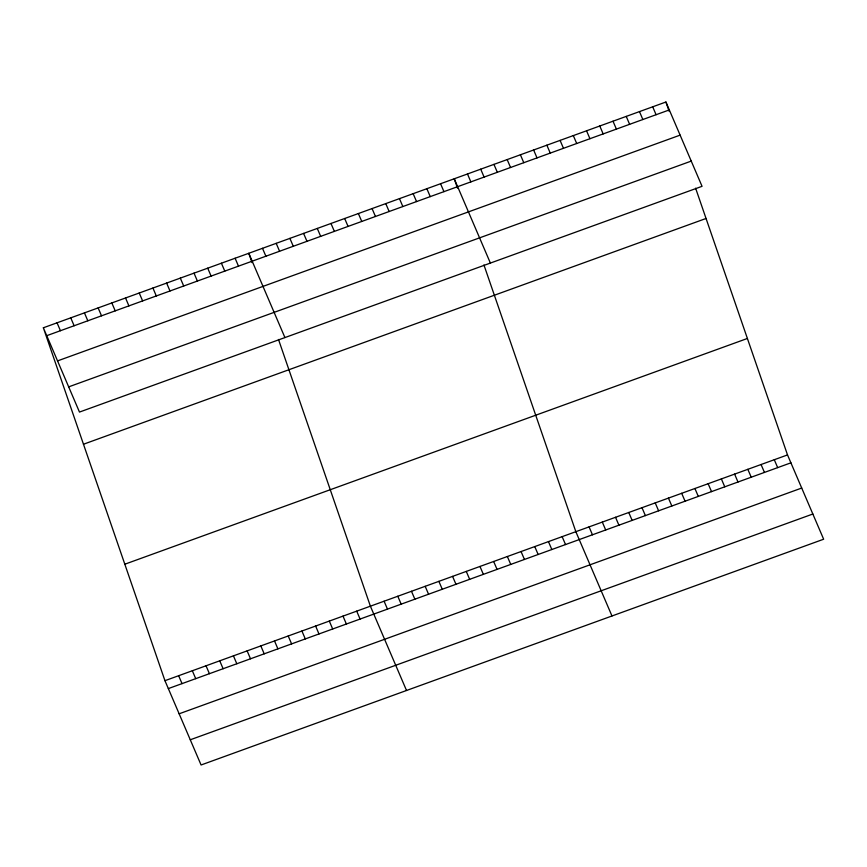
<?xml version="1.0" encoding="UTF-8"?>
<svg xmlns="http://www.w3.org/2000/svg" width="867" height="867" viewBox="0 0 867 867"><rect width="100%" height="100%" fill="white"/><g stroke="black" fill="none" stroke-linecap="round" stroke-linejoin="round"><path stroke-width="1.3" d="M43.35 327.78L665.921 102.013L702.053 186.318L79.482 412.074L43.35 327.78L164.947 680.682L201.079 764.987L823.65 539.22L787.518 454.926L695.616 188.193M46.742 335.681L669.313 109.925M57.547 360.9L680.118 135.133M68.677 386.866L691.248 161.099M83.47 444.24L706.052 218.473M124.815 564.222L747.397 338.466M164.947 680.682L787.518 454.926M168.328 688.593L790.91 462.826M179.133 713.801L801.715 488.045M190.274 739.779L812.845 514.012M652.699 106.814L656.081 114.715M639.467 111.605L642.859 119.516M774.285 459.716L777.677 467.627M626.234 116.406L629.626 124.317M761.063 464.517L764.445 472.428M613.002 121.207L616.394 129.107M747.831 469.318L751.223 477.229M599.78 125.997L603.161 133.908M734.598 474.108L737.99 482.019M586.547 130.798L589.939 138.709M721.366 478.909L724.758 486.82M573.315 135.599L576.707 143.499M708.144 483.71L711.525 491.622M560.093 140.389L563.474 148.3M694.911 488.5L698.303 496.412M546.86 145.19L550.252 153.101M681.679 493.301L685.071 501.213M533.628 149.991L537.02 157.892M668.446 498.102L671.838 506.014M520.395 154.781L523.787 162.693M655.224 502.893L658.606 510.804M507.173 159.582L510.555 167.494M641.992 507.694L645.384 515.605M493.941 164.383L497.333 172.284M628.759 512.495L632.151 520.406M480.708 169.173L484.1 177.085M615.537 517.285L618.919 525.196M467.476 173.974L470.868 181.886M602.305 522.086L605.697 529.997M490.386 263.069L454.254 178.775L457.462 188.085M589.072 526.887L592.464 534.798M440.555 183.739L443.947 191.65M611.972 615.982L575.84 531.677L483.938 264.955M426.857 188.703L430.249 196.614M562.141 536.651L565.533 544.563M413.158 193.677L416.55 201.577M548.453 541.615L551.835 549.526M399.459 198.641L402.852 206.552M534.755 546.578L538.147 554.49M385.772 203.604L389.153 211.515M521.056 551.553L524.448 559.453M372.073 208.579L375.454 216.479M507.358 556.516L510.75 564.428M358.374 213.542L361.767 221.453M493.659 561.48L497.051 569.391M344.676 218.506L348.068 226.417M479.971 566.454L483.353 574.355M330.977 223.469L334.369 231.381M466.273 571.418L469.665 579.329M317.279 228.444L320.671 236.344M452.574 576.382L455.966 584.293M303.591 233.407L306.972 241.319M438.875 581.345L442.268 589.257M289.892 238.371L293.284 246.282M425.177 586.32L428.569 594.231M276.194 243.345L279.586 251.246M411.478 591.283L414.87 599.195M262.495 248.309L265.887 256.22M397.79 596.247L401.172 604.158M284.929 337.577L248.796 253.272L252.015 262.593M384.092 601.221L387.484 609.122M235.098 258.236L238.49 266.147M406.525 690.49L370.393 606.185L278.491 339.452M221.41 263.21L224.791 271.122M356.695 611.148L360.087 619.06M207.712 268.174L211.104 276.085M342.996 616.123L346.388 624.023M194.013 273.138L197.405 281.049M329.308 621.086L332.69 628.998M180.314 278.112L183.706 286.012M315.61 626.05L318.991 633.961M166.616 283.075L170.008 290.987M301.911 631.013L305.303 638.925M152.928 288.039L156.309 295.95M288.212 635.988L291.605 643.899M139.229 293.013L142.621 300.914M274.514 640.951L277.906 648.863M125.531 297.977L128.923 305.888M260.815 645.915L264.207 653.826M111.832 302.941L115.224 310.852M247.128 650.889L250.509 658.79M98.134 307.904L101.526 315.816M233.429 655.853L236.821 663.764M84.435 312.879L87.827 320.79M219.73 660.817L223.122 668.728M70.747 317.842L74.129 325.754M206.032 665.791L209.424 673.692M57.049 322.806L60.441 330.717M192.333 670.755L195.725 678.666M178.645 675.718L182.027 683.629M665.921 102.013L669.14 111.334"/></g></svg>
